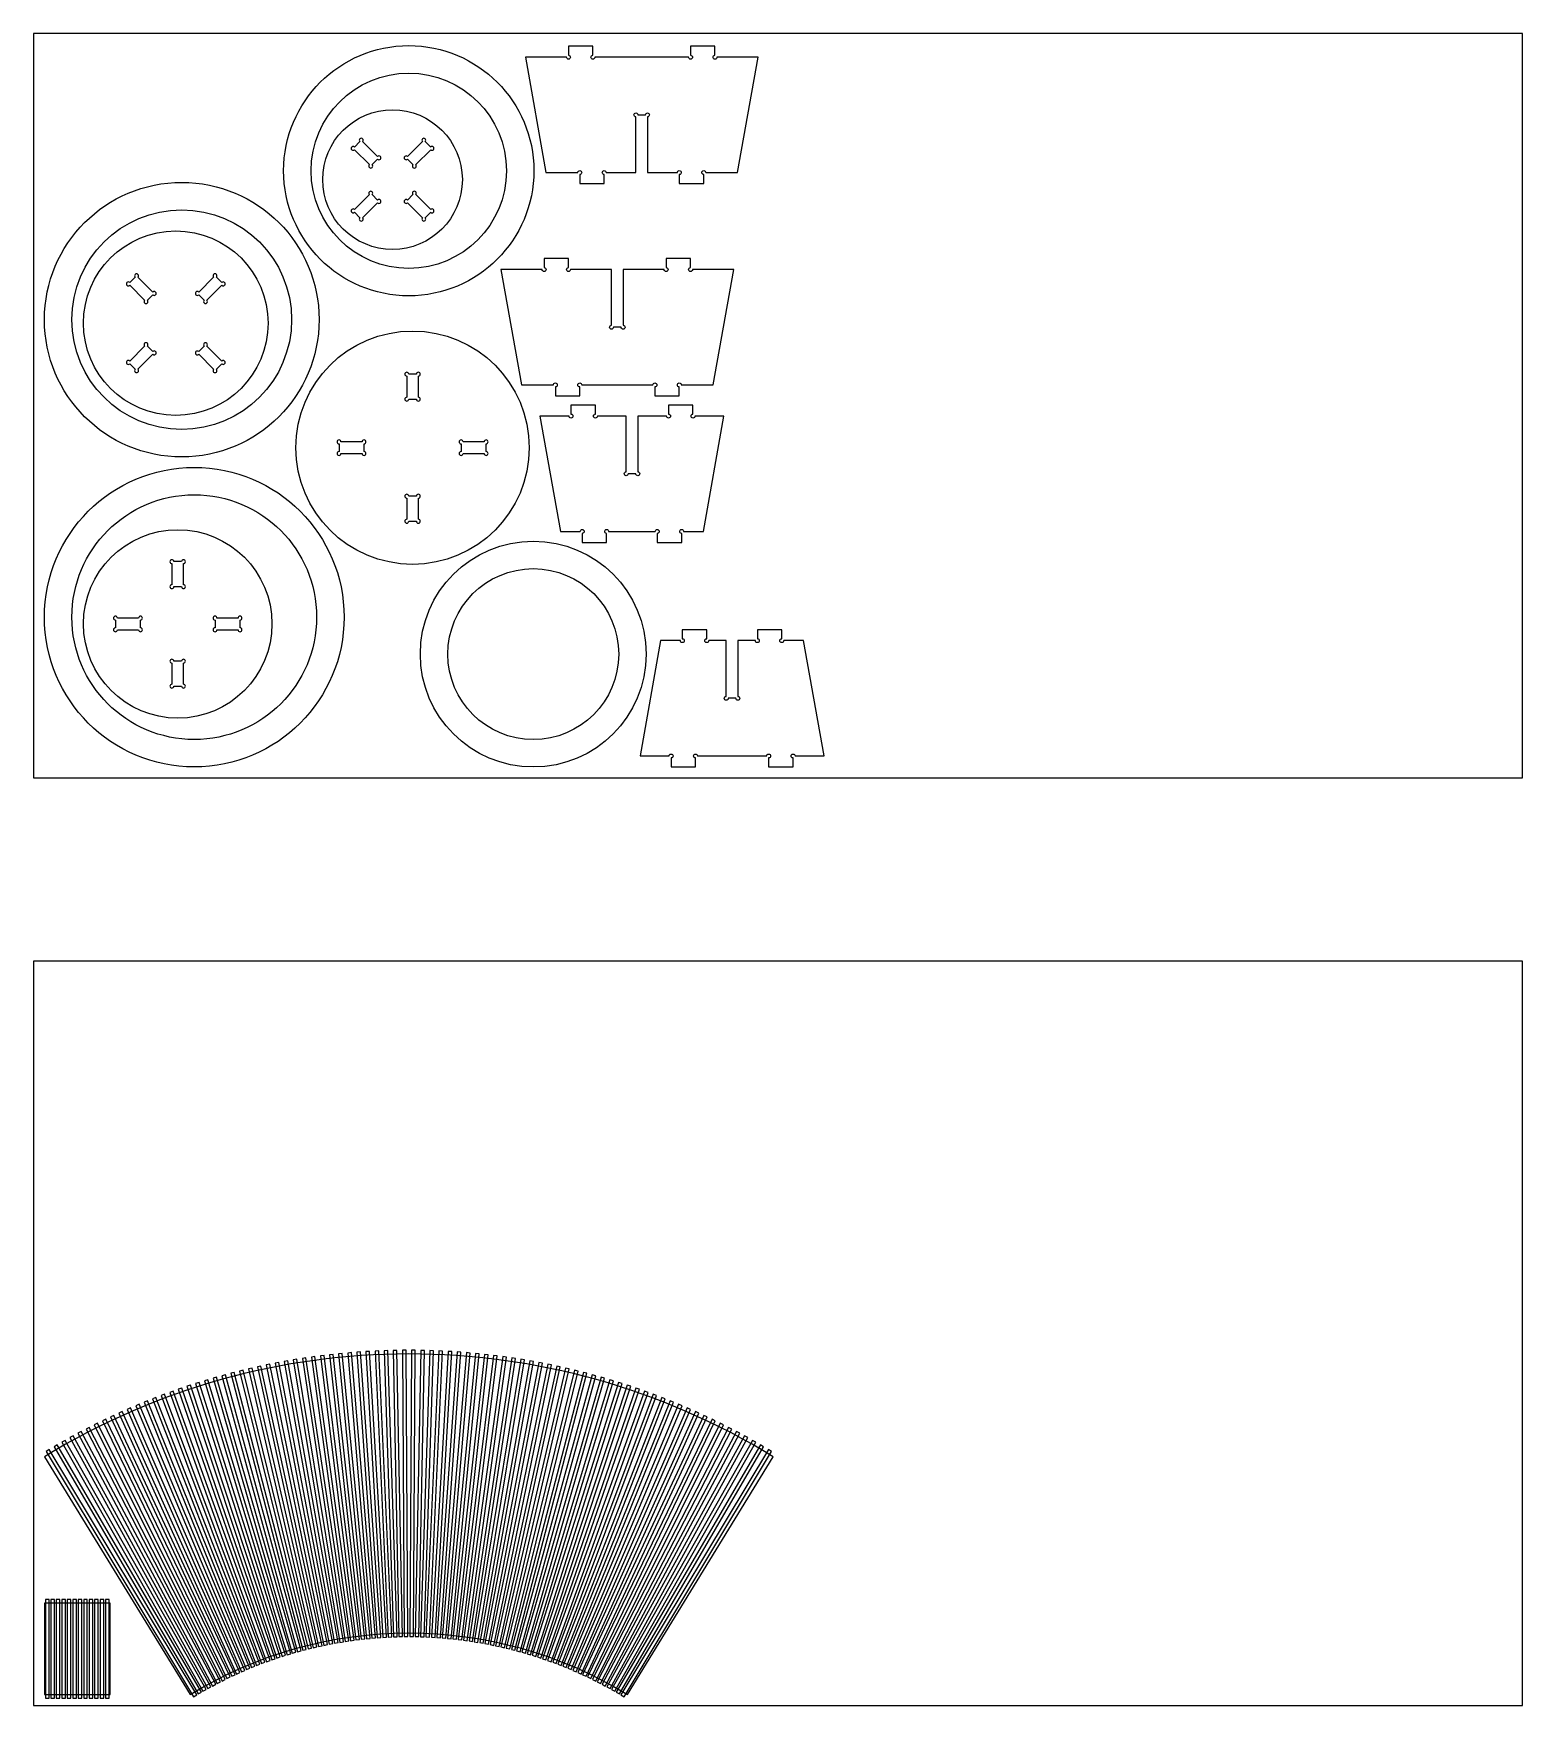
# Model space of a CAD drawing. Extents: x 0 to 2440, y 0 to 2740.
import ezdxf

# ---------------------------------------------------------------- set-up
doc = ezdxf.new("R2010")
doc.units = 0
for name, color, linetype in [('GABARIT_BAGUES_18MM', 3, 'Continuous'), ('GABARIT_INTERIEUR_18MM', 5, 'Continuous'), ('PIECE_5MM', 1, 'Continuous'), ('PLANCHE_18MM', 8, 'Continuous'), ('PLANCHE_5MM', 8, 'Continuous'), ('POCHE_KERF_4MM', 6, 'Continuous')]:
    doc.layers.add(name, color=color, linetype=linetype)

msp = doc.modelspace()

# ---------------------------------------------------------------- linework, layer by layer
at = {"layer": 'GABARIT_BAGUES_18MM'}
for centre, radius in [((615, 2515), 205), ((615, 2515), 160), ((243, 2271), 225), ((243, 2271), 180), ((263.5, 1783.5), 245.5), ((263.5, 1783.5), 200.5), ((819, 1723), 185), ((819, 1723), 140)]:
    msp.add_circle(centre, radius, dxfattribs=at)
at = {"layer": 'GABARIT_INTERIEUR_18MM'}
for points in [[(1187.4, 2701), (1119.9, 2701, -0.414214), (1116.7, 2697.8, -0.414214), (1113.5, 2701, -0.414214), (1116.7, 2704.2), (1116.7, 2719), (1076.7, 2719), (1076.7, 2704.2, -0.414214), (1079.9, 2701, -0.414214), (1076.7, 2697.8, -0.414214), (1073.5, 2701), (919.9, 2701, -0.414214), (916.7, 2697.8, -0.414214), (913.5, 2701, -0.414214), (916.7, 2704.2), (916.7, 2719), (876.7, 2719), (876.7, 2704.2, -0.414214), (879.9, 2701, -0.414214), (876.7, 2697.8, -0.414214), (873.5, 2701), (806, 2701), (839.6, 2512), (892, 2512, -0.414214), (895.2, 2515.2, -0.414214), (898.4, 2512, -0.414214), (895.2, 2508.8), (895.2, 2494), (935.2, 2494), (935.2, 2508.8, -0.414214), (932, 2512, -0.414214), (935.2, 2515.2, -0.414214), (938.4, 2512), (987.2, 2512), (987.2, 2603.3, -0.414214), (984, 2606.5, -0.414214), (987.2, 2609.7, -0.414214), (990.4, 2606.5), (1003, 2606.5, -0.414214), (1006.2, 2609.7, -0.414214), (1009.4, 2606.5, -0.414214), (1006.2, 2603.3), (1006.2, 2512), (1055.1, 2512, -0.414214), (1058.3, 2515.2, -0.414214), (1061.5, 2512, -0.414214), (1058.3, 2508.8), (1058.3, 2494), (1098.3, 2494), (1098.3, 2508.8, -0.414214), (1095.1, 2512, -0.414214), (1098.3, 2515.2, -0.414214), (1101.5, 2512), (1153.8, 2512)], [(563.9, 2533.9, 0.414214), (568.4, 2533.9, 0.414214), (568.4, 2538.4, 0.414214), (563.9, 2538.4), (539.4, 2562.9, 0.414214), (539.4, 2567.4, 0.414214), (534.9, 2567.4, 0.414214), (534.9, 2562.9), (526, 2553.9, 0.414214), (521.5, 2553.9, 0.414214), (521.5, 2549.4, 0.414214), (526, 2549.4), (550.5, 2525, 0.414214), (550.5, 2520.4, 0.414214), (555, 2520.4, 0.414214), (555, 2525)], [(621.9, 2525, 0.414214), (621.9, 2520.4, 0.414214), (626.4, 2520.4, 0.414214), (626.4, 2525), (650.9, 2549.4, 0.414214), (655.4, 2549.4, 0.414214), (655.4, 2553.9, 0.414214), (650.9, 2553.9), (641.9, 2562.9, 0.414214), (641.9, 2567.4, 0.414214), (637.4, 2567.4, 0.414214), (637.4, 2562.9), (613, 2538.4, 0.414214), (608.4, 2538.4, 0.414214), (608.4, 2533.9, 0.414214), (613, 2533.9)], [(534.9, 2438, 0.414214), (534.9, 2433.5, 0.414214), (539.4, 2433.5, 0.414214), (539.4, 2438), (563.9, 2462.5, 0.414214), (568.4, 2462.5, 0.414214), (568.4, 2467, 0.414214), (563.9, 2467), (555, 2475.9, 0.414214), (555, 2480.4, 0.414214), (550.5, 2480.4, 0.414214), (550.5, 2475.9), (526, 2451.4, 0.414214), (521.5, 2451.4, 0.414214), (521.5, 2446.9, 0.414214), (526, 2446.9)], [(650.9, 2446.9, 0.414214), (655.4, 2446.9, 0.414214), (655.4, 2451.4, 0.414214), (650.9, 2451.4), (626.4, 2475.9, 0.414214), (626.4, 2480.4, 0.414214), (621.9, 2480.4, 0.414214), (621.9, 2475.9), (613, 2467, 0.414214), (608.4, 2467, 0.414214), (608.4, 2462.5, 0.414214), (613, 2462.5), (637.4, 2438, 0.414214), (637.4, 2433.5, 0.414214), (641.9, 2433.5, 0.414214), (641.9, 2438)], [(1147.4, 2353), (1079.9, 2353, -0.414214), (1076.7, 2349.8, -0.414214), (1073.5, 2353, -0.414214), (1076.7, 2356.2), (1076.7, 2371), (1036.7, 2371), (1036.7, 2356.2, -0.414214), (1039.9, 2353, -0.414214), (1036.7, 2349.8, -0.414214), (1033.5, 2353), (966.2, 2353), (966.2, 2261.7, -0.414214), (969.4, 2258.5, -0.414214), (966.2, 2255.3, -0.414214), (963, 2258.5), (950.4, 2258.5, -0.414214), (947.2, 2255.3, -0.414214), (944, 2258.5, -0.414214), (947.2, 2261.7), (947.2, 2353), (879.9, 2353, -0.414214), (876.7, 2349.8, -0.414214), (873.5, 2353, -0.414214), (876.7, 2356.2), (876.7, 2371), (836.7, 2371), (836.7, 2356.2, -0.414214), (839.9, 2353, -0.414214), (836.7, 2349.8, -0.414214), (833.5, 2353), (766, 2353), (799.6, 2164), (852, 2164, -0.414214), (855.2, 2167.2, -0.414214), (858.4, 2164, -0.414214), (855.2, 2160.8), (855.2, 2146), (895.2, 2146), (895.2, 2160.8, -0.414214), (892, 2164, -0.414214), (895.2, 2167.2, -0.414214), (898.4, 2164), (1015.1, 2164, -0.414214), (1018.3, 2167.2, -0.414214), (1021.5, 2164, -0.414214), (1018.3, 2160.8), (1018.3, 2146), (1058.3, 2146), (1058.3, 2160.8, -0.414214), (1055.1, 2164, -0.414214), (1058.3, 2167.2, -0.414214), (1061.5, 2164), (1113.8, 2164)], [(195.6, 2311.7, 0.414214), (200.2, 2311.7, 0.414214), (200.2, 2316.2, 0.414214), (195.6, 2316.2), (171.2, 2340.7, 0.414214), (171.2, 2345.2, 0.414214), (166.6, 2345.2, 0.414214), (166.6, 2340.7), (157.7, 2331.8, 0.414214), (153.2, 2331.8, 0.414214), (153.2, 2327.3, 0.414214), (157.7, 2327.3), (182.2, 2302.8, 0.414214), (182.2, 2298.3, 0.414214), (186.7, 2298.3, 0.414214), (186.7, 2302.8)], [(279.7, 2302.8, 0.414214), (279.7, 2298.3, 0.414214), (284.2, 2298.3, 0.414214), (284.2, 2302.8), (308.7, 2327.3, 0.414214), (313.2, 2327.3, 0.414214), (313.2, 2331.8, 0.414214), (308.7, 2331.8), (299.8, 2340.7, 0.414214), (299.8, 2345.2, 0.414214), (295.3, 2345.2, 0.414214), (295.3, 2340.7), (270.8, 2316.2, 0.414214), (266.3, 2316.2, 0.414214), (266.3, 2311.7, 0.414214), (270.8, 2311.7)], [(166.6, 2189.7, 0.414214), (166.6, 2185.2, 0.414214), (171.2, 2185.2, 0.414214), (171.2, 2189.7), (195.6, 2214.2, 0.414214), (200.2, 2214.2, 0.414214), (200.2, 2218.7, 0.414214), (195.6, 2218.7), (186.7, 2227.6, 0.414214), (186.7, 2232.2, 0.414214), (182.2, 2232.2, 0.414214), (182.2, 2227.6), (157.7, 2203.2, 0.414214), (153.2, 2203.2, 0.414214), (153.2, 2198.6, 0.414214), (157.7, 2198.6)], [(308.7, 2198.6, 0.414214), (313.2, 2198.6, 0.414214), (313.2, 2203.2, 0.414214), (308.7, 2203.2), (284.2, 2227.6, 0.414214), (284.2, 2232.2, 0.414214), (279.7, 2232.2, 0.414214), (279.7, 2227.6), (270.8, 2218.7, 0.414214), (266.3, 2218.7, 0.414214), (266.3, 2214.2, 0.414214), (270.8, 2214.2), (295.3, 2189.7, 0.414214), (295.3, 2185.2, 0.414214), (299.8, 2185.2, 0.414214), (299.8, 2189.7)], [(627.5, 2140.7, 0.414214), (630.7, 2137.5, 0.414214), (633.9, 2140.7, 0.414214), (630.7, 2143.9), (630.7, 2178.5, 0.414214), (633.9, 2181.7, 0.414214), (630.7, 2184.9, 0.414214), (627.5, 2181.7), (614.9, 2181.7, 0.414214), (611.7, 2184.9, 0.414214), (608.5, 2181.7, 0.414214), (611.7, 2178.5), (611.7, 2143.9, 0.414214), (608.5, 2140.7, 0.414214), (611.7, 2137.5, 0.414214), (614.9, 2140.7)], [(1131.4, 2113), (1083.9, 2113, -0.414214), (1080.7, 2109.8, -0.414214), (1077.5, 2113, -0.414214), (1080.7, 2116.2), (1080.7, 2131), (1040.7, 2131), (1040.7, 2116.2, -0.414214), (1043.9, 2113, -0.414214), (1040.7, 2109.8, -0.414214), (1037.5, 2113), (990.2, 2113), (990.2, 2021.7, -0.414214), (993.4, 2018.5, -0.414214), (990.2, 2015.3, -0.414214), (987, 2018.5), (974.4, 2018.5, -0.414214), (971.2, 2015.3, -0.414214), (968, 2018.5, -0.414214), (971.2, 2021.7), (971.2, 2113), (924, 2113, -0.414214), (920.8, 2109.8, -0.414214), (917.6, 2113, -0.414214), (920.8, 2116.2), (920.8, 2131), (880.8, 2131), (880.8, 2116.2, -0.414214), (884, 2113, -0.414214), (880.8, 2109.8, -0.414214), (877.6, 2113), (830, 2113), (863.6, 1924), (896, 1924, -0.414214), (899.2, 1927.2, -0.414214), (902.4, 1924, -0.414214), (899.2, 1920.8), (899.2, 1906), (939.2, 1906), (939.2, 1920.8, -0.414214), (936, 1924, -0.414214), (939.2, 1927.2, -0.414214), (942.4, 1924), (1019, 1924, -0.414214), (1022.2, 1927.2, -0.414214), (1025.4, 1924, -0.414214), (1022.2, 1920.8), (1022.2, 1906), (1062.2, 1906), (1062.2, 1920.8, -0.414214), (1059, 1924, -0.414214), (1062.2, 1927.2, -0.414214), (1065.4, 1924), (1097.8, 1924)], [(500.7, 2054.9, 0.414214), (497.5, 2051.7, 0.414214), (500.7, 2048.5, 0.414214), (503.9, 2051.7), (538.5, 2051.7, 0.414214), (541.7, 2048.5, 0.414214), (544.9, 2051.7, 0.414214), (541.7, 2054.9), (541.7, 2067.5, 0.414214), (544.9, 2070.7, 0.414214), (541.7, 2073.9, 0.414214), (538.5, 2070.7), (503.9, 2070.7, 0.414214), (500.7, 2073.9, 0.414214), (497.5, 2070.7, 0.414214), (500.7, 2067.5)], [(700.7, 2054.9, 0.414214), (697.5, 2051.7, 0.414214), (700.7, 2048.5, 0.414214), (703.9, 2051.7), (738.5, 2051.7, 0.414214), (741.7, 2048.5, 0.414214), (744.9, 2051.7, 0.414214), (741.7, 2054.9), (741.7, 2067.5, 0.414214), (744.9, 2070.7, 0.414214), (741.7, 2073.9, 0.414214), (738.5, 2070.7), (703.9, 2070.7, 0.414214), (700.7, 2073.9, 0.414214), (697.5, 2070.7, 0.414214), (700.7, 2067.5)], [(627.5, 1940.7, 0.414214), (630.7, 1937.5, 0.414214), (633.9, 1940.7, 0.414214), (630.7, 1943.9), (630.7, 1978.5, 0.414214), (633.9, 1981.7, 0.414214), (630.7, 1984.9, 0.414214), (627.5, 1981.7), (614.9, 1981.7, 0.414214), (611.7, 1984.9, 0.414214), (608.5, 1981.7, 0.414214), (611.7, 1978.5), (611.7, 1943.9, 0.414214), (608.5, 1940.7, 0.414214), (611.7, 1937.5, 0.414214), (614.9, 1940.7)], [(242.7, 1833.5, 0.414214), (245.9, 1830.3, 0.414214), (249.1, 1833.5, 0.414214), (245.9, 1836.7), (245.9, 1871.3, 0.414214), (249.1, 1874.5, 0.414214), (245.9, 1877.7, 0.414214), (242.7, 1874.5), (230.1, 1874.5, 0.414214), (226.9, 1877.7, 0.414214), (223.7, 1874.5, 0.414214), (226.9, 1871.3), (226.9, 1836.7, 0.414214), (223.7, 1833.5, 0.414214), (226.9, 1830.3, 0.414214), (230.1, 1833.5)], [(134.4, 1766.1, 0.414214), (131.2, 1762.9, 0.414214), (134.4, 1759.7, 0.414214), (137.6, 1762.9), (172.2, 1762.9, 0.414214), (175.4, 1759.7, 0.414214), (178.6, 1762.9, 0.414214), (175.4, 1766.1), (175.4, 1778.7, 0.414214), (178.6, 1781.9, 0.414214), (175.4, 1785.1, 0.414214), (172.2, 1781.9), (137.6, 1781.9, 0.414214), (134.4, 1785.1, 0.414214), (131.2, 1781.9, 0.414214), (134.4, 1778.7)], [(297.5, 1766.1, 0.414214), (294.3, 1762.9, 0.414214), (297.5, 1759.7, 0.414214), (300.7, 1762.9), (335.3, 1762.9, 0.414214), (338.5, 1759.7, 0.414214), (341.7, 1762.9, 0.414214), (338.5, 1766.1), (338.5, 1778.7, 0.414214), (341.7, 1781.9, 0.414214), (338.5, 1785.1, 0.414214), (335.3, 1781.9), (300.7, 1781.9, 0.414214), (297.5, 1785.1, 0.414214), (294.3, 1781.9, 0.414214), (297.5, 1778.7)], [(994, 1556), (1041.6, 1556, -0.414214), (1044.8, 1559.2, -0.414214), (1048, 1556, -0.414214), (1044.8, 1552.8), (1044.8, 1538), (1084.8, 1538), (1084.8, 1552.8, -0.414214), (1081.6, 1556, -0.414214), (1084.8, 1559.2, -0.414214), (1088, 1556), (1201.5, 1556, -0.414214), (1204.7, 1559.2, -0.414214), (1207.9, 1556, -0.414214), (1204.7, 1552.8), (1204.7, 1538), (1244.7, 1538), (1244.7, 1552.8, -0.414214), (1241.5, 1556, -0.414214), (1244.7, 1559.2, -0.414214), (1247.9, 1556), (1295.4, 1556), (1261.8, 1745), (1229.4, 1745, -0.414214), (1226.2, 1741.8, -0.414214), (1223, 1745, -0.414214), (1226.2, 1748.2), (1226.2, 1763), (1186.2, 1763), (1186.2, 1748.2, -0.414214), (1189.4, 1745, -0.414214), (1186.2, 1741.8, -0.414214), (1183, 1745), (1154.2, 1745), (1154.2, 1653.7, -0.414214), (1157.4, 1650.5, -0.414214), (1154.2, 1647.3, -0.414214), (1151, 1650.5), (1138.4, 1650.5, -0.414214), (1135.2, 1647.3, -0.414214), (1132, 1650.5, -0.414214), (1135.2, 1653.7), (1135.2, 1745), (1106.4, 1745, -0.414214), (1103.2, 1741.8, -0.414214), (1100, 1745, -0.414214), (1103.2, 1748.2), (1103.2, 1763), (1063.2, 1763), (1063.2, 1748.2, -0.414214), (1066.4, 1745, -0.414214), (1063.2, 1741.8, -0.414214), (1060, 1745), (1027.6, 1745)], [(242.7, 1670.4, 0.414214), (245.9, 1667.2, 0.414214), (249.1, 1670.4, 0.414214), (245.9, 1673.6), (245.9, 1708.2, 0.414214), (249.1, 1711.4, 0.414214), (245.9, 1714.6, 0.414214), (242.7, 1711.4), (230.1, 1711.4, 0.414214), (226.9, 1714.6, 0.414214), (223.7, 1711.4, 0.414214), (226.9, 1708.2), (226.9, 1673.6, 0.414214), (223.7, 1670.4, 0.414214), (226.9, 1667.2, 0.414214), (230.1, 1670.4)]]:
    msp.add_lwpolyline(points, format="xyb", close=True, dxfattribs=at)
for centre, radius in [((588.4, 2500.4), 114.4), ((233.2, 2265.2), 151.2), ((621.2, 2061.2), 191.2), ((236.4, 1772.4), 154.4)]:
    msp.add_circle(centre, radius, dxfattribs=at)
at = {"layer": 'PIECE_5MM'}
msp.add_lwpolyline([(973.4, 18), (1212.3, 407.7, 0.282086), (18, 407.7), (256.9, 18, -0.282086)], format="xyb", close=True, dxfattribs=at)
msp.add_lwpolyline([(18, 18), (125.7, 18), (125.7, 168), (18, 168)], close=True, dxfattribs=at)
at = {"layer": 'PLANCHE_18MM'}
msp.add_lwpolyline([(0, 1520), (2440, 1520), (2440, 2740), (0, 2740)], close=True, dxfattribs=at)
at = {"layer": 'PLANCHE_5MM'}
msp.add_lwpolyline([(0, 0), (2440, 0), (2440, 1220), (0, 1220)], close=True, dxfattribs=at)
at = {"layer": 'POCHE_KERF_4MM'}
for points in [[(537, 108.6), (542.9, 109.2), (491.1, 575.4), (485.1, 574.7)], [(545.8, 109.5), (551.8, 110.1), (506, 576.9), (500, 576.3)], [(554.6, 110.4), (560.6, 110.9), (520.9, 578.3), (514.9, 577.7)], [(563.4, 111.1), (569.4, 111.5), (535.8, 579.4), (529.8, 579)], [(572.3, 111.7), (578.3, 112.1), (550.8, 580.3), (544.8, 580)], [(581.1, 112.2), (587.1, 112.5), (565.7, 581.1), (559.7, 580.8)], [(590, 112.6), (596, 112.8), (580.7, 581.6), (574.7, 581.4)], [(598.8, 112.9), (604.8, 113), (595.7, 582), (589.7, 581.8)], [(607.7, 113), (613.7, 113.1), (610.6, 582.1), (604.6, 582.1)], [(616.6, 113.1), (622.6, 113), (625.6, 582.1), (619.6, 582.1)], [(625.4, 113), (631.4, 112.9), (640.6, 581.8), (634.6, 582)], [(634.3, 112.8), (640.3, 112.6), (655.6, 581.4), (649.6, 581.6)], [(643.1, 112.5), (649.1, 112.2), (670.5, 580.8), (664.5, 581.1)], [(652, 112.1), (658, 111.7), (685.5, 580), (679.5, 580.3)], [(660.8, 111.5), (666.8, 111.1), (700.4, 579), (694.4, 579.4)], [(669.7, 110.9), (675.6, 110.4), (715.4, 577.7), (709.4, 578.3)], [(678.5, 110.1), (684.5, 109.5), (730.3, 576.3), (724.3, 576.9)], [(687.3, 109.2), (693.3, 108.6), (745.2, 574.7), (739.2, 575.4)], [(449.9, 92.7), (455.7, 94.1), (343.6, 549.6), (337.8, 548.1)], [(458.5, 94.8), (464.3, 96.1), (358.2, 553), (352.4, 551.7)], [(467.1, 96.8), (473, 98), (372.8, 556.3), (367, 555)], [(475.8, 98.6), (481.7, 99.8), (387.5, 559.3), (381.6, 558.1)], [(484.5, 100.4), (490.4, 101.5), (402.2, 562.2), (396.3, 561.1)], [(493.2, 102), (499.1, 103.1), (416.9, 564.9), (411, 563.8)], [(501.9, 103.6), (507.8, 104.5), (431.7, 567.4), (425.8, 566.4)], [(510.6, 105), (516.6, 105.9), (446.5, 569.7), (440.6, 568.8)], [(519.4, 106.3), (525.3, 107.1), (461.3, 571.8), (455.4, 571)], [(528.2, 107.5), (534.1, 108.2), (476.2, 573.7), (470.2, 572.9)], [(696.1, 108.2), (702.1, 107.5), (760, 572.9), (754.1, 573.7)], [(704.9, 107.1), (710.9, 106.3), (774.9, 571), (768.9, 571.8)], [(713.7, 105.9), (719.6, 105), (789.7, 568.8), (783.8, 569.7)], [(722.4, 104.5), (728.4, 103.6), (804.5, 566.4), (798.6, 567.4)], [(731.2, 103.1), (737.1, 102), (819.2, 563.8), (813.3, 564.9)], [(739.9, 101.5), (745.8, 100.4), (834, 561.1), (828.1, 562.2)], [(748.6, 99.8), (754.5, 98.6), (848.6, 558.1), (842.8, 559.3)], [(757.3, 98), (763.1, 96.8), (863.3, 555), (857.4, 556.3)], [(765.9, 96.1), (771.8, 94.8), (877.9, 551.7), (872, 553)], [(774.6, 94.1), (780.4, 92.7), (892.4, 548.1), (886.6, 549.6)], [(398.9, 77.7), (404.5, 79.6), (257.2, 524.9), (251.5, 523.1)], [(407.3, 80.5), (413, 82.3), (271.5, 529.5), (265.8, 527.7)], [(415.7, 83.2), (421.5, 84.9), (285.8, 533.9), (280.1, 532.2)], [(424.2, 85.7), (430, 87.4), (300.2, 538.1), (294.4, 536.4)], [(432.7, 88.1), (438.5, 89.7), (314.6, 542.1), (308.8, 540.5)], [(441.3, 90.5), (447.1, 92), (329.1, 545.9), (323.3, 544.4)], [(783.2, 92), (789, 90.5), (907, 544.4), (901.1, 545.9)], [(791.7, 89.7), (797.5, 88.1), (921.4, 540.5), (915.6, 542.1)], [(800.3, 87.4), (806, 85.7), (935.8, 536.4), (930.1, 538.1)], [(808.8, 84.9), (814.5, 83.2), (950.2, 532.2), (944.4, 533.9)], [(817.3, 82.3), (823, 80.5), (964.5, 527.7), (958.8, 529.5)], [(825.7, 79.6), (831.4, 77.7), (978.7, 523.1), (973, 524.9)], [(349.2, 58.9), (354.7, 61.2), (173, 493.6), (167.5, 491.3)], [(357.3, 62.3), (362.9, 64.5), (186.9, 499.3), (181.3, 497.1)], [(365.6, 65.6), (371.2, 67.8), (200.8, 504.8), (195.2, 502.6)], [(373.8, 68.8), (379.4, 70.9), (214.8, 510.1), (209.2, 508)], [(382.1, 71.9), (387.8, 73.9), (228.9, 515.2), (223.3, 513.2)], [(390.5, 74.9), (396.1, 76.8), (243, 520.2), (237.4, 518.2)], [(834.1, 76.8), (839.8, 74.9), (992.9, 518.2), (987.2, 520.2)], [(842.5, 73.9), (848.1, 71.9), (1007, 513.2), (1001.4, 515.2)], [(850.8, 70.9), (856.4, 68.8), (1021, 508), (1015.4, 510.1)], [(859.1, 67.8), (864.7, 65.6), (1035, 502.6), (1029.4, 504.8)], [(867.4, 64.5), (872.9, 62.3), (1048.9, 497.1), (1043.4, 499.3)], [(875.6, 61.2), (881.1, 58.9), (1062.8, 491.3), (1057.2, 493.6)], [(316.9, 44.1), (322.3, 46.8), (118.4, 469.1), (113, 466.5)], [(324.9, 48), (330.3, 50.5), (131.9, 475.5), (126.5, 473)], [(332.9, 51.7), (338.4, 54.2), (145.5, 481.7), (140.1, 479.3)], [(341, 55.3), (346.5, 57.7), (159.2, 487.8), (153.7, 485.4)], [(883.7, 57.7), (889.2, 55.3), (1076.5, 485.4), (1071, 487.8)], [(891.8, 54.2), (897.3, 51.7), (1090.2, 479.3), (1084.7, 481.7)], [(899.9, 50.5), (905.4, 48), (1103.8, 473), (1098.4, 475.5)], [(907.9, 46.8), (913.3, 44.1), (1117.3, 466.5), (1111.9, 469.1)], [(285.5, 27.8), (290.7, 30.7), (65, 441.8), (59.8, 439)], [(293.3, 32), (298.6, 34.8), (78.2, 448.9), (72.9, 446.1)], [(301.1, 36.2), (306.4, 38.9), (91.5, 455.8), (86.2, 453.1)], [(309, 40.2), (314.4, 42.9), (104.9, 462.6), (99.5, 459.9)], [(915.9, 42.9), (921.3, 40.2), (1130.7, 459.9), (1125.4, 462.6)], [(923.8, 38.9), (929.2, 36.2), (1144.1, 453.1), (1138.7, 455.8)], [(931.7, 34.8), (937, 32), (1157.3, 446.1), (1152, 448.9)], [(939.5, 30.7), (944.8, 27.8), (1170.5, 439), (1165.2, 441.8)], [(262.5, 14.4), (267.6, 17.5), (26, 419.6), (20.9, 416.5)], [(270.1, 19), (275.3, 22), (38.9, 427.2), (33.8, 424.1)], [(277.8, 23.4), (283, 26.4), (51.9, 434.6), (46.7, 431.6)], [(947.3, 26.4), (952.5, 23.4), (1183.5, 431.6), (1178.3, 434.6)], [(955, 22), (960.2, 19), (1196.5, 424.1), (1191.3, 427.2)], [(962.6, 17.5), (967.8, 14.4), (1209.4, 416.5), (1204.2, 419.6)], [(19.5, 12), (25.5, 12), (25.5, 174), (19.5, 174)], [(28.5, 12), (34.5, 12), (34.5, 174), (28.5, 174)], [(37.4, 12), (43.4, 12), (43.4, 174), (37.4, 174)], [(46.4, 12), (52.4, 12), (52.4, 174), (46.4, 174)], [(55.4, 12), (61.4, 12), (61.4, 174), (55.4, 174)], [(64.4, 12), (70.4, 12), (70.4, 174), (64.4, 174)], [(73.3, 12), (79.3, 12), (79.3, 174), (73.3, 174)], [(82.3, 12), (88.3, 12), (88.3, 174), (82.3, 174)], [(91.3, 12), (97.3, 12), (97.3, 174), (91.3, 174)], [(100.3, 12), (106.3, 12), (106.3, 174), (100.3, 174)], [(109.2, 12), (115.2, 12), (115.2, 174), (109.2, 174)], [(118.2, 12), (124.2, 12), (124.2, 174), (118.2, 174)]]:
    msp.add_lwpolyline(points, close=True, dxfattribs=at)

doc.saveas('drawing.dxf')
